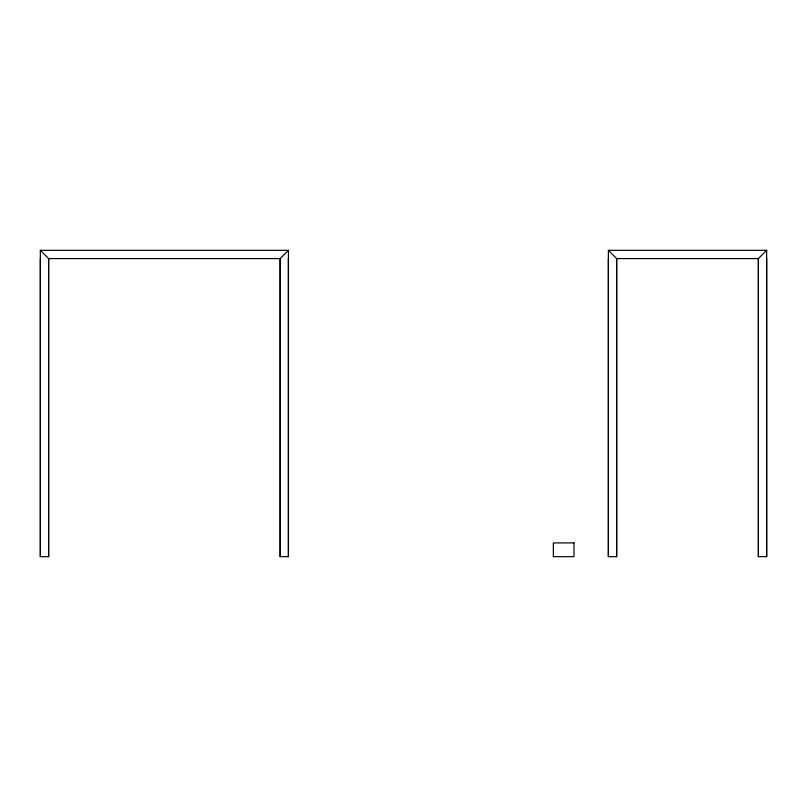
<?xml version="1.0" encoding="UTF-8"?>
<svg xmlns="http://www.w3.org/2000/svg" width="807" height="807" viewBox="0 0 807 807"><rect width="100%" height="100%" fill="white"/><g stroke="black" fill="none" stroke-linecap="round" stroke-linejoin="round"><path stroke-width="1.21" d="M40.35 250.331L48.612 258.583L48.612 556.669L40.35 556.669L40.35 250.331L288.422 250.331L288.422 556.669L280.17 556.669L280.17 258.583L288.422 250.331M280.17 556.669L280.17 258.583L48.612 258.583L48.612 556.669M608.387 250.331L616.649 258.583L616.649 556.669L608.387 556.669L608.387 250.331L766.65 250.331L766.65 556.669L758.388 556.669L758.388 258.583L766.65 250.331M758.388 556.669L758.388 258.583L616.649 258.583L616.649 556.669M766.65 258.583L766.65 556.669M608.387 258.583L608.387 556.669M288.422 258.583L288.422 556.669M40.35 258.583L40.35 556.669M573.989 542.909L553.34 542.909L553.34 556.669L573.989 556.669L573.989 542.909"/></g></svg>
